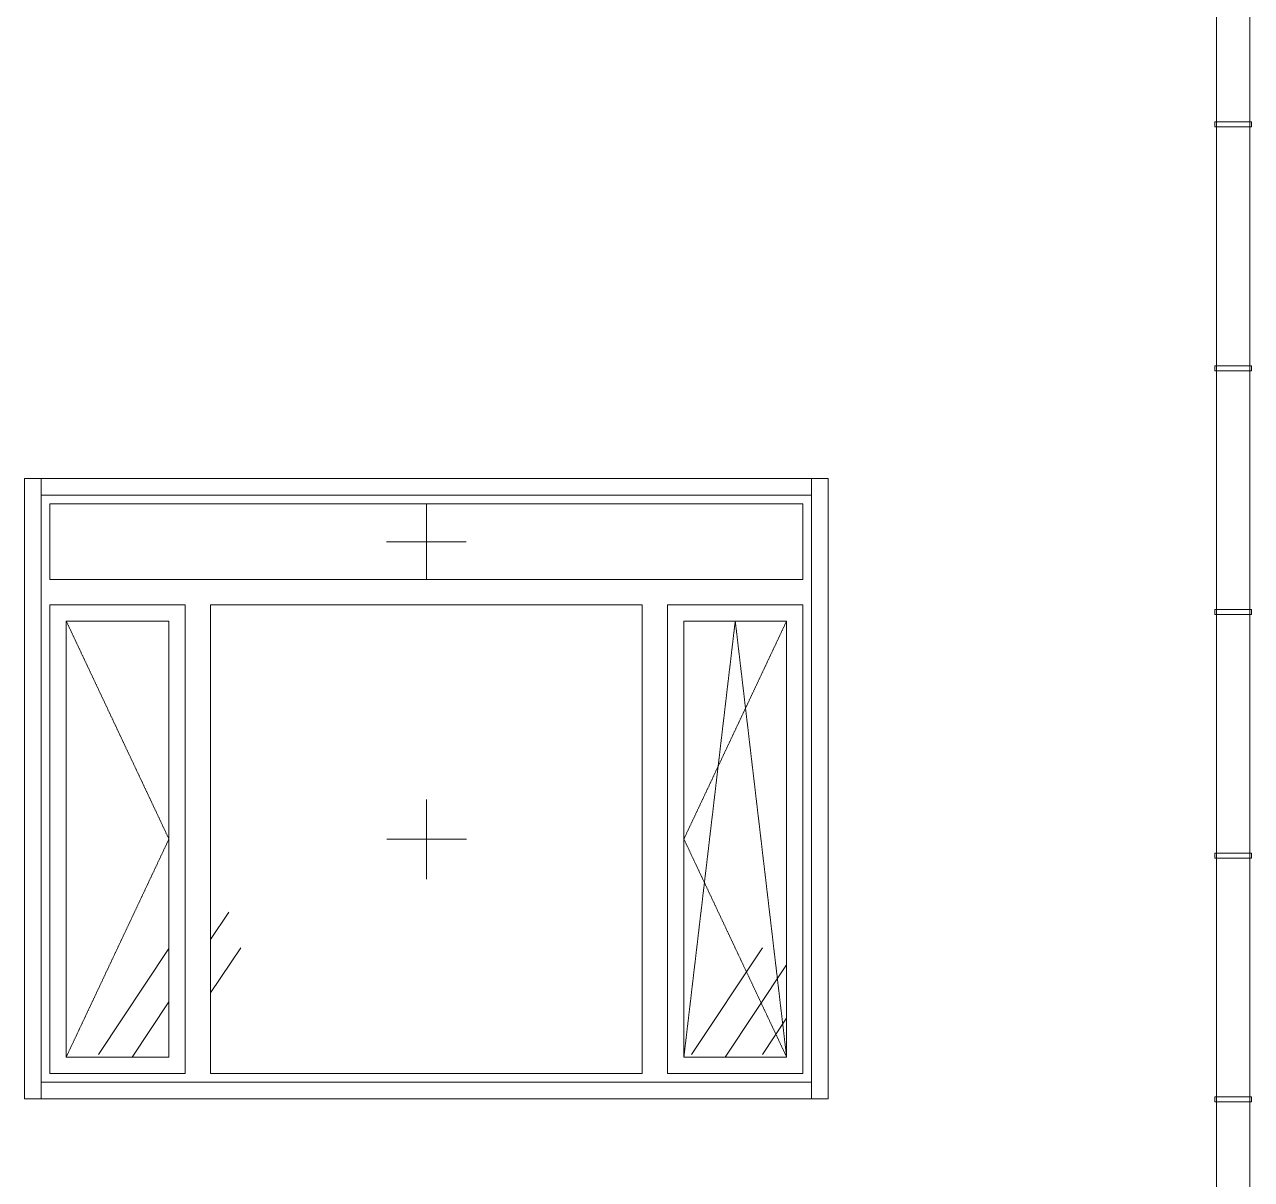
# Model space of a CAD drawing. Header units: millimetres. Extents: x -515342 to 330399, y -224905 to 507333.
# Drawn here: x 139140 to 142819, y 9335 to 12800 of the extents above; entities that cross this region are included whole.
import ezdxf

# ---------------------------------------------------------------- set-up
doc = ezdxf.new("R2010")
doc.units = ezdxf.units.MM
doc.linetypes.add('ASVP_Штриховая_ш2 п1', pattern=[3, 2, -1])
doc.layers.get('0').update_dxf_attribs({"lineweight": 0})
for name, color, linetype, lineweight in [('Витраж', 7, 'Continuous', 0), ('Обобщенные модели', 7, 'Continuous', 0), ('Окна', 7, 'Continuous', 0), ('Окна открывание', 7, 'Continuous', 0)]:
    doc.layers.add(name, color=color, linetype=linetype, lineweight=lineweight)
pattern_1 = [(236.31, (1066.07, 1244.6), (-1777.9963, -3556.002), [641.07, -5769.6]), (236.31, (1101.63, 1137.9), (-1777.9963, -3556.002), [384.64, -6026.03]), (236.31, (888.27, 1137.9), (-1777.9963, -3556.002), [384.64, -6026.03])]

# ---------------------------------------------------------------- blocks, each defined once
blk = doc.blocks.new('Окно_ПВХ_3Створки_1Фрамуга-верх - АР_Окно_ОП_1820_h_х2370_3ст2фр-в-V58-О_АР_Эскиз_Фасад 12-1 копия 1')
at = {"layer": 'Окна'}
h = blk.add_hatch(dxfattribs=at)
h.set_pattern_fill('FP_1', color=256, style=0, pattern_type=2)
h.set_pattern_definition(pattern_1)
h.paths.add_polyline_path([(-43190.8, 7635), (-43190.8, 8943), (-43498.8, 8943), (-43498.8, 7635), (-43350.9, 7635)])
h = blk.add_hatch(dxfattribs=at)
h.set_pattern_fill('FP_1', color=256, style=0, pattern_type=2)
h.set_pattern_definition(pattern_1)
h.paths.add_polyline_path([(-41439.4, 7635), (-41338.8, 7635), (-41338.8, 8943), (-41646.8, 8943), (-41646.8, 7635), (-41495.7, 7635)])
at = {"layer": 'Окна открывание'}
h = blk.add_hatch(dxfattribs=at)
h.set_pattern_fill('FP_1', color=256, style=0, pattern_type=2)
h.set_pattern_definition(pattern_1)
h.paths.add_polyline_path([(-41776.8, 7586), (-41771.8, 7586), (-41771.8, 8992), (-43065.8, 8992), (-43065.8, 7586), (-42001.7, 7586)])
at = {"layer": 'Окна'}
for p, q in [((-41289.8, 9294), (-43547.8, 9294)), ((-43547.8, 9294), (-43547.8, 9068)), ((-41289.8, 9068), (-41289.8, 9294)), ((-41289.8, 9068), (-43547.8, 9068)), ((-43141.8, 8992), (-43547.8, 8992)), ((-43547.8, 8992), (-43547.8, 7586)), ((-43141.8, 7586), (-43141.8, 8992)), ((-41771.8, 8992), (-43065.8, 8992)), ((-43065.8, 7586), (-43065.8, 8992)), ((-41771.8, 7586), (-41771.8, 8992)), ((-41289.8, 8992), (-41695.8, 8992)), ((-41695.8, 7586), (-41695.8, 8992)), ((-41289.8, 7586), (-41289.8, 8992)), ((-43498.8, 8943), (-43498.8, 7635)), ((-43190.8, 8943), (-43498.8, 8943)), ((-43190.8, 8943), (-43190.8, 7635)), ((-41646.8, 8943), (-41646.8, 7635)), ((-41338.8, 8943), (-41646.8, 8943)), ((-41338.8, 8943), (-41338.8, 7635)), ((-43498.8, 7635), (-43190.8, 7635)), ((-41646.8, 7635), (-41338.8, 7635)), ((-43547.8, 7586), (-43141.8, 7586)), ((-43065.8, 7586), (-41771.8, 7586)), ((-41695.8, 7586), (-41289.8, 7586))]:
    blk.add_line(p, q, dxfattribs=at)
at = {"layer": 'Окна открывание', "linetype": 'ASVP_Штриховая_ш2 п1'}
for p, q in [((-42418.8, 9068), (-42418.8, 9294)), ((-42538.8, 9181), (-42298.8, 9181)), ((-43498.8, 8943), (-43190.8, 8289)), ((-41492.8, 8943), (-41646.8, 7635)), ((-41338.8, 8943), (-41646.8, 8289)), ((-41338.8, 7635), (-41492.8, 8943)), ((-42418.8, 8169), (-42418.8, 8409)), ((-43190.8, 8289), (-43498.8, 7635)), ((-42298.8, 8289), (-42538.8, 8289)), ((-41646.8, 8289), (-41338.8, 7635))]:
    blk.add_line(p, q, dxfattribs=at)
blk = doc.blocks.new('Прямоугольный импост - АР_Откос_Металлический_50х330 Белый Правый-9899494-О_АР_Эскиз_Фасад 12-1 копия 1')
at = {"layer": 'Витраж'}
for p, q in [((-47193.8, 2570), (-47193.8, 2620)), ((-47193.8, 2620), (-44883.8, 2620)), ((-44883.8, 2620), (-44883.8, 2570)), ((-47193.8, 2570), (-44883.8, 2570))]:
    blk.add_line(p, q, dxfattribs=at)
blk = doc.blocks.new('Прямоугольный импост - АР_Откос_Металлический_50х330 Белый Левый-9898762-О_АР_Эскиз_Фасад 12-1 копия 1')
at = {"layer": 'Витраж'}
for p, q in [((-47193.8, 760), (-47193.8, 810)), ((-44883.8, 810), (-47193.8, 810)), ((-44883.8, 810), (-44883.8, 760)), ((-44883.8, 760), (-47193.8, 760))]:
    blk.add_line(p, q, dxfattribs=at)
blk = doc.blocks.new('Прямоугольный импост - АР_Откос_Металлический_50х330 Белый Правый-9899492-О_АР_Эскиз_Фасад 12-1 копия 1')
at = {"layer": 'Витраж'}
for p, q in [((-8064.1, 2620), (-8014.1, 2620)), ((-8064.1, 2620), (-8064.1, 760)), ((-8014.1, 2620), (-8014.1, 760)), ((-8014.1, 760), (-8064.1, 760))]:
    blk.add_line(p, q, dxfattribs=at)
blk = doc.blocks.new('Прямоугольный импост - АР_Откос_Металлический_50х330 Белый Левый-V99-О_АР_Эскиз_Фасад 12-1 копия 1')
at = {"layer": 'Витраж'}
for p, q in [((-10024.1, 2620), (-9974.1, 2620)), ((-10024.1, 760), (-10024.1, 2620)), ((-9974.1, 760), (-9974.1, 2620)), ((-9974.1, 760), (-10024.1, 760))]:
    blk.add_line(p, q, dxfattribs=at)
blk = doc.blocks.new('ASVP_ОМ_Водосточная труба_На стене - Труба 100-9889468-О_АР_Эскиз_Фасад 12-1 копия 1')
at = {"layer": 'Обобщенные модели'}
for p, q in [((-7250, 12695.760475), (-7250, -604.239525)), ((-7150, -604.239525), (-7150, 12695.760475))]:
    blk.add_line(p, q, dxfattribs=at)
blk = doc.blocks.new('Влж_Водосточная труба_Хомут - Хомут-9753428-О_АР_Эскиз_Фасад 12-1 копия 1')
at = {"layer": 'Обобщенные модели'}
for p, q in [((-7255, 12633.260475), (-7255, 12618.260475)), ((-7255, 12633.260475), (-7145, 12633.260475)), ((-7145, 12618.260475), (-7255, 12618.260475)), ((-7145, 12618.260475), (-7145, 12633.260475))]:
    blk.add_line(p, q, dxfattribs=at)
blk = doc.blocks.new('СД_Люблино_Фасады_rvt-1-О_АР_Эскиз_Фасад 12-1 копия 1')
at = {"layer": 'Витраж', "lineweight": 9}
for name, p in [('Прямоугольный импост - АР_Откос_Металлический_50х330 Белый Левый-V99-О_АР_Эскиз_Фасад 12-1 копия 1', (-33599.6, 6750)), ('Прямоугольный импост - АР_Откос_Металлический_50х330 Белый Правый-9899494-О_АР_Эскиз_Фасад 12-1 копия 1', (3620, 6750)), ('Прямоугольный импост - АР_Откос_Металлический_50х330 Белый Правый-9899492-О_АР_Эскиз_Фасад 12-1 копия 1', (-33199.6, 6750)), ('Прямоугольный импост - АР_Откос_Металлический_50х330 Белый Левый-9898762-О_АР_Эскиз_Фасад 12-1 копия 1', (3620, 6750))]:
    blk.add_blockref(name, p, dxfattribs=at)
at = {"layer": 'Обобщенные модели', "lineweight": 9}
for name, p in [('ASVP_ОМ_Водосточная труба_На стене - Труба 100-9889468-О_АР_Эскиз_Фасад 12-1 копия 1', (-32800, 0)), ('Влж_Водосточная труба_Хомут - Хомут-9753428-О_АР_Эскиз_Фасад 12-1 копия 1', (-32800, -2193.3)), ('Влж_Водосточная труба_Хомут - Хомут-9753428-О_АР_Эскиз_Фасад 12-1 копия 1', (-32800, -2924.4)), ('Влж_Водосточная труба_Хомут - Хомут-9753428-О_АР_Эскиз_Фасад 12-1 копия 1', (-32800, -3655.6)), ('Влж_Водосточная труба_Хомут - Хомут-9753428-О_АР_Эскиз_Фасад 12-1 копия 1', (-32800, -4386.7)), ('Влж_Водосточная труба_Хомут - Хомут-9753428-О_АР_Эскиз_Фасад 12-1 копия 1', (-32800, -5117.8))]:
    blk.add_blockref(name, p, dxfattribs=at)
at = {"layer": 'Окна', "lineweight": 9}
blk.add_blockref('Окно_ПВХ_3Створки_1Фрамуга-верх - АР_Окно_ОП_1820_h_х2370_3ст2фр-в-V58-О_АР_Эскиз_Фасад 12-1 копия 1', (0, 0), dxfattribs=at)

msp = doc.modelspace()

# ---------------------------------------------------------------- block references
msp.add_blockref('СД_Люблино_Фасады_rvt-1-О_АР_Эскиз_Фасад 12-1 копия 1', (182763.6864, 2067.7355))

doc.saveas('drawing.dxf')
